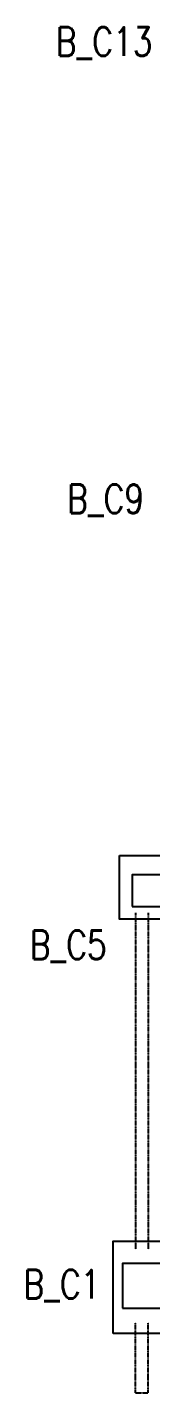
# Model space of a CAD drawing. Header units: millimetres. Extents: x 1284 to 6172, y 54950 to 59013.
# Drawn here: x 2751 to 2944, y 56853 to 58996 of the extents above; entities that cross this region are included whole.
import ezdxf
from ezdxf.enums import TextEntityAlignment as Align

# ---------------------------------------------------------------- set-up
doc = ezdxf.new("R2010")
doc.units = ezdxf.units.MM
doc.linetypes.add('CENTER', pattern=[2, 1.25, -0.25, 0.25, -0.25])
for name, color, linetype in [('TC-COLUMN', 1, 'Continuous'), ('TC-TC', 4, 'Continuous'), ('TC-鋼柱', 11, 'Continuous')]:
    doc.layers.add(name, color=color, linetype=linetype)
doc.layers.add('TC-鋼粱(隱藏)', color=183, linetype='CENTER', plot=False)
doc.styles.add('TXT', font='TXT.shx', dxfattribs={"width": 0.8, "bigfont": 'ae.shx'})

msp = doc.modelspace()

# ---------------------------------------------------------------- linework, layer by layer
at = {"layer": 'TC-COLUMN'}
for points in [[(2895.35, 57696.07), (3040.35, 57696.07), (3040.35, 57596.07), (2895.35, 57596.07)], [(2885.35, 56946), (2885.35, 57091), (2985.35, 57091), (2985.35, 56946)]]:
    msp.add_lwpolyline(points, close=True, dxfattribs=at)
at = {"layer": 'TC-鋼柱'}
for points in [[(2915.35, 57616.07), (3015.35, 57616.07), (3015.35, 57666.07), (2915.35, 57666.07)], [(2900.35, 56986), (2970.35, 56986), (2970.35, 57056), (2900.35, 57056)]]:
    msp.add_lwpolyline(points, close=True, dxfattribs=at)
at = {"layer": 'TC-鋼粱(隱藏)'}
for p, q in [((2920.35, 57606.07), (2920.35, 57078.5)), ((2940.35, 57606.07), (2940.35, 57078.5)), ((2920.34, 56853.3), (2920.34, 56963.5)), ((2940.34, 56853.3), (2940.34, 56963.5)), ((2920.34, 56853.3), (2940.34, 56853.3))]:
    msp.add_line(p, q, dxfattribs=at)

# ---------------------------------------------------------------- texts
at = {"layer": 'TC-TC', "style": 'TXT', "width": 0.8}
for s, p in [('B_C13', (2871.45, 58973.07)), ('B_C9', (2873.82, 58255.88)), ('B_C5', (2815.35, 57556.07)), ('B_C1', (2805.35, 57023.5))]:
    msp.add_text(s, height=45, rotation=0, dxfattribs=at).set_placement(p, align=Align.MIDDLE_CENTER)

doc.saveas('drawing.dxf')
